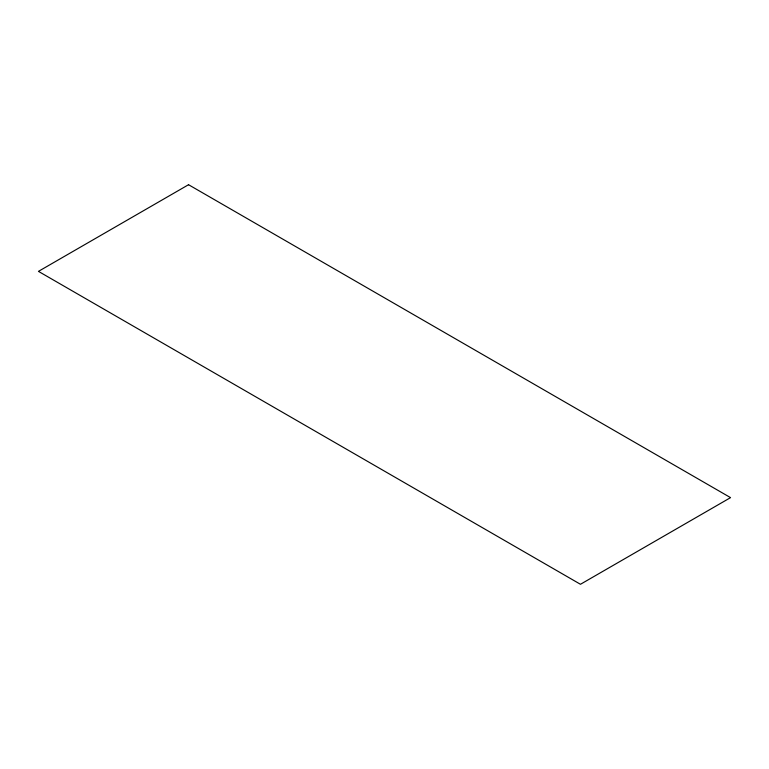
<?xml version="1.0" encoding="UTF-8"?>
<svg xmlns="http://www.w3.org/2000/svg" width="769" height="769" viewBox="0 0 769 769"><rect width="100%" height="100%" fill="white"/><g stroke="black" fill="none" stroke-linecap="round" stroke-linejoin="round"><path stroke-width="1.15" d="M188.54 184.714L38.45 271.37L580.46 584.286L730.55 497.63L188.54 184.714"/></g></svg>
